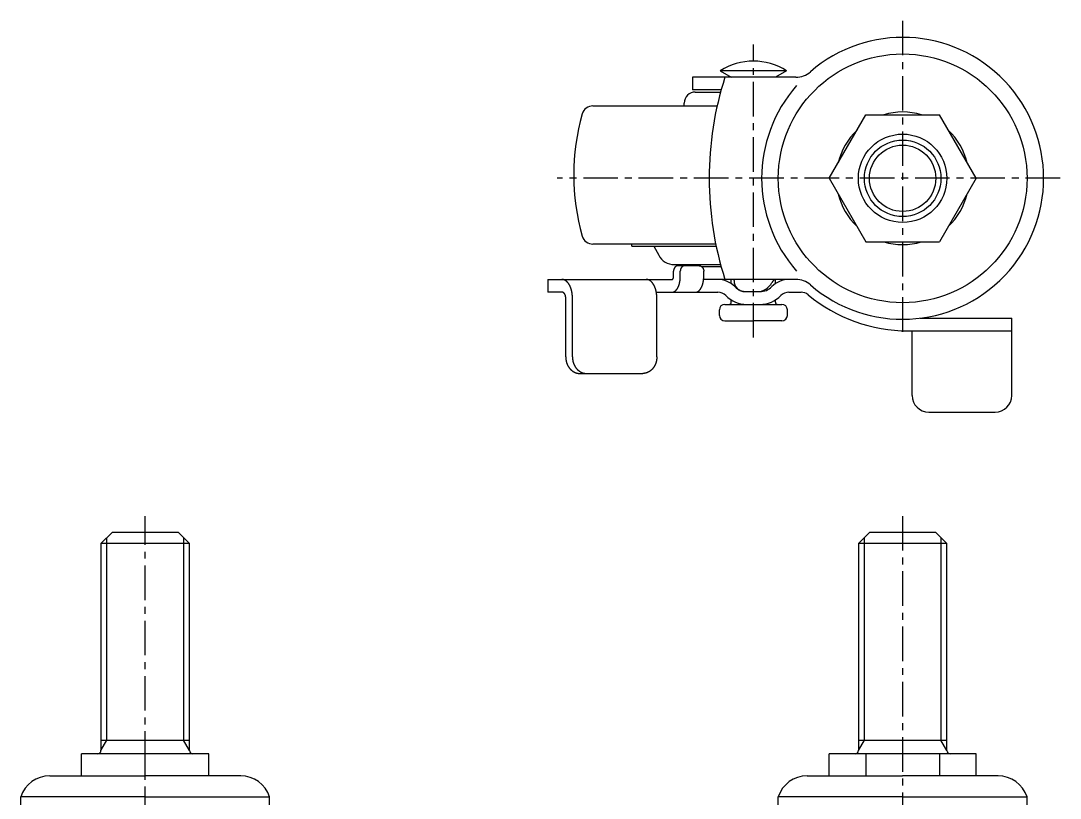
# Model space of a CAD drawing. Extents: x 12 to 224, y -20 to 262.
# Drawn here: x 35.9 to 223.9, y 121.4 to 262 of the extents above; entities that cross this region are included whole.
import ezdxf

# ---------------------------------------------------------------- set-up
doc = ezdxf.new("R2010")
doc.units = 0
doc.header["$LTSCALE"] = 5
doc.linetypes.add('CENTER', pattern=[2, 1.25, -0.25, 0.25, -0.25])
doc.layers.get('0').update_dxf_attribs({"linetype": 'CONTINUOUS'})
doc.layers.add('CENTER', color=1, linetype='CENTER')

msp = doc.modelspace()

# ---------------------------------------------------------------- linework, layer by layer
at = {"color": 7, "linetype": 'CONTINUOUS'}
for p, q in [((162.379935, 252.988818), (164.379935, 251.834118)), ((174.379935, 252.988818), (162.379935, 252.988818)), ((174.379935, 252.988818), (172.379935, 251.834118)), ((176.067763, 251.834118), (157.379935, 251.834118)), ((157.379935, 251.834118), (157.379935, 249.534118)), ((162.552606, 249.534118), (157.379935, 249.534118)), ((157.879935, 249.134118), (162.443418, 249.134118)), ((139.359393, 246.634118), (161.82748, 246.634118)), ((155.879935, 246.634118), (155.879935, 247.134118)), ((182.100879, 233.534118), (188.740407, 245.034118)), ((188.740407, 245.034118), (202.019463, 245.034118)), ((208.658991, 233.534118), (202.019463, 245.034118)), ((182.100879, 233.534118), (188.740407, 222.034118)), ((208.658991, 233.534118), (202.019463, 222.034118)), ((188.740407, 222.034118), (202.019463, 222.034118)), ((161.571857, 221.634118), (139.359393, 221.634118)), ((146.379935, 221.234118), (146.379935, 221.634118)), ((146.379935, 221.234118), (161.654216, 221.234118)), ((150.379935, 221.234118), (151.257316, 219.611832)), ((153.943916, 215.734118), (153.943916, 216.734118)), ((154.072035, 217.934118), (162.443418, 217.934118)), ((154.791964, 217.734118), (158.554922, 217.734118)), ((155.16273, 215.734118), (155.16273, 216.734118)), ((162.552606, 217.534118), (159.063751, 217.534118)), ((159.40297, 215.734118), (159.40297, 216.734118)), ((131.216984, 215.234118), (132.850448, 215.234118)), ((131.216984, 215.234118), (131.216984, 212.934118)), ((132.850448, 215.234118), (153.678956, 215.234118)), ((176.067763, 215.234118), (159.379122, 215.234118)), ((164.379935, 214.48564), (164.379935, 215.234118)), ((164.879935, 215.034118), (164.879935, 215.234118)), ((172.379935, 214.48564), (172.379935, 215.203972)), ((133.753984, 212.934118), (131.216984, 212.934118)), ((150.832982, 212.934118), (161.955746, 212.934118)), ((166.879935, 213.034118), (169.051508, 213.034118)), ((167.178772, 213.034118), (169.581098, 213.034118)), ((174.804124, 212.934118), (177.009855, 212.934118)), ((134.438809, 201.234118), (134.438809, 211.934118)), ((135.657624, 201.234118), (135.657624, 211.934118)), ((150.922489, 201.234118), (150.922489, 211.934118)), ((163.229935, 210.734118), (173.529935, 210.734118)), ((164.379935, 211.134118), (164.379935, 211.533394)), ((172.379935, 211.134118), (172.379935, 211.533394)), ((162.229935, 208.734118), (162.229935, 209.734118)), ((174.529935, 208.734118), (174.529935, 209.734118)), ((163.229935, 207.734118), (168.379935, 207.734118)), ((173.529935, 207.734118), (168.379935, 207.734118)), ((198.56741, 208.234118), (215.10252, 208.234118)), ((215.10252, 194.234118), (215.10252, 208.234118)), ((196.379935, 205.934118), (215.10252, 205.934118)), ((197.10252, 194.234118), (197.10252, 205.934118)), ((136.982954, 198.234118), (148.378345, 198.234118)), ((200.10252, 191.234118), (212.10252, 191.234118)), ((50.380038, 167.442984), (52.380038, 169.442984)), ((64.380038, 169.442984), (52.380038, 169.442984)), ((66.380038, 167.442984), (64.380038, 169.442984)), ((187.379935, 167.442984), (189.379935, 169.442984)), ((201.379935, 169.442984), (189.379935, 169.442984)), ((203.379935, 167.442984), (201.379935, 169.442984)), ((66.380038, 167.442984), (50.380038, 167.442984)), ((50.380038, 167.442984), (50.380038, 130.042984)), ((66.380038, 130.042984), (66.380038, 167.442984)), ((203.379935, 167.442984), (187.379935, 167.442984)), ((187.379935, 167.442984), (187.379935, 130.042984)), ((203.379935, 130.042984), (203.379935, 167.442984)), ((50.380038, 131.917929), (66.380038, 131.917929)), ((187.379935, 131.917929), (203.379935, 131.917929)), ((46.880038, 125.442984), (46.880038, 129.442984)), ((69.880038, 129.442984), (46.880038, 129.442984)), ((58.380038, 125.442984), (58.380038, 129.442984)), ((69.880038, 125.442984), (69.880038, 129.442984)), ((182.100879, 125.442984), (182.100879, 129.442984)), ((208.658991, 129.442984), (182.100879, 129.442984)), ((188.740407, 129.442984), (188.740407, 125.442984)), ((202.019463, 129.442984), (202.019463, 125.442984)), ((208.658991, 125.442984), (208.658991, 129.442984)), ((41.110717, 125.442984), (58.380038, 125.442984)), ((75.649359, 125.442984), (58.380038, 125.442984)), ((178.110614, 125.442984), (195.379935, 125.442984)), ((212.649256, 125.442984), (195.379935, 125.442984)), ((35.880038, 119.142984), (35.880038, 121.642984)), ((58.380038, 121.642984), (35.880038, 121.642984)), ((58.380038, 121.642984), (80.880038, 121.642984)), ((80.880038, 119.142984), (80.880038, 121.642984)), ((172.879935, 119.142984), (172.879935, 121.642984)), ((195.379935, 121.642984), (172.879935, 121.642984)), ((195.379935, 121.642984), (217.879935, 121.642984)), ((217.879935, 119.142984), (217.879935, 121.642984))]:
    msp.add_line(p, q, dxfattribs=at)
at = {"color": 3, "linetype": 'CONTINUOUS'}
for p, q in [((51.462538, 131.917929), (51.462538, 168.525484)), ((65.297538, 168.525484), (65.297538, 131.917929)), ((188.462435, 131.917929), (188.462435, 168.525484)), ((202.297435, 168.525484), (202.297435, 131.917929)), ((50.380038, 130.042984), (51.462538, 131.917929)), ((66.380038, 130.042984), (65.297538, 131.917929)), ((187.379935, 130.042984), (188.462435, 131.917929)), ((203.379935, 130.042984), (202.297435, 131.917929))]:
    msp.add_line(p, q, dxfattribs=at)
at = {"color": 7, "linetype": 'CONTINUOUS'}
for points in [[(154.792, 217.734, 0), (154.782, 217.734, 0), (154.771, 217.734, 0), (154.761, 217.733, 0), (154.75, 217.733, 0), (154.74, 217.732, 0), (154.73, 217.731, 0), (154.719, 217.73, 0), (154.709, 217.729, 0), (154.698, 217.728, 0), (154.688, 217.727, 0), (154.678, 217.725, 0), (154.668, 217.723, 0), (154.657, 217.721, 0), (154.647, 217.719, 0), (154.637, 217.717, 0), (154.627, 217.715, 0), (154.616, 217.712, 0), (154.606, 217.71, 0), (154.596, 217.707, 0), (154.586, 217.704, 0), (154.576, 217.701, 0), (154.566, 217.698, 0), (154.556, 217.695, 0), (154.546, 217.691, 0), (154.536, 217.687, 0), (154.526, 217.684, 0), (154.516, 217.68, 0), (154.506, 217.676, 0), (154.496, 217.671, 0), (154.487, 217.667, 0), (154.477, 217.663, 0), (154.467, 217.658, 0), (154.458, 217.653, 0), (154.448, 217.648, 0), (154.439, 217.643, 0), (154.429, 217.638, 0), (154.42, 217.633, 0), (154.411, 217.627, 0), (154.401, 217.622, 0), (154.392, 217.616, 0), (154.383, 217.61, 0), (154.374, 217.604, 0), (154.365, 217.598, 0), (154.356, 217.592, 0), (154.347, 217.585, 0), (154.338, 217.579, 0), (154.33, 217.572, 0), (154.321, 217.566, 0), (154.312, 217.559, 0), (154.304, 217.552, 0), (154.295, 217.545, 0), (154.287, 217.537, 0), (154.278, 217.53, 0), (154.27, 217.522, 0), (154.262, 217.515, 0), (154.254, 217.507, 0), (154.246, 217.499, 0), (154.238, 217.491, 0), (154.23, 217.483, 0), (154.222, 217.475, 0), (154.215, 217.467, 0), (154.207, 217.458, 0), (154.2, 217.45, 0), (154.192, 217.441, 0), (154.185, 217.432, 0), (154.178, 217.424, 0), (154.171, 217.415, 0), (154.164, 217.406, 0), (154.157, 217.397, 0), (154.15, 217.387, 0), (154.143, 217.378, 0), (154.136, 217.369, 0), (154.13, 217.359, 0), (154.123, 217.349, 0), (154.117, 217.34, 0), (154.111, 217.33, 0), (154.105, 217.32, 0), (154.099, 217.31, 0), (154.093, 217.3, 0), (154.087, 217.29, 0), (154.081, 217.279, 0), (154.075, 217.269, 0), (154.07, 217.259, 0), (154.065, 217.248, 0), (154.059, 217.238, 0), (154.054, 217.227, 0), (154.049, 217.216, 0), (154.044, 217.206, 0), (154.039, 217.195, 0), (154.034, 217.184, 0), (154.03, 217.173, 0), (154.025, 217.162, 0), (154.021, 217.151, 0), (154.017, 217.139, 0), (154.013, 217.128, 0), (154.008, 217.117, 0), (154.005, 217.105, 0), (154.001, 217.094, 0), (153.997, 217.083, 0), (153.993, 217.071, 0), (153.99, 217.059, 0), (153.987, 217.048, 0), (153.984, 217.036, 0), (153.98, 217.024, 0), (153.977, 217.013, 0), (153.975, 217.001, 0), (153.972, 216.989, 0), (153.969, 216.977, 0), (153.967, 216.965, 0), (153.965, 216.953, 0), (153.962, 216.941, 0), (153.96, 216.929, 0), (153.958, 216.917, 0), (153.956, 216.905, 0), (153.955, 216.893, 0), (153.953, 216.881, 0), (153.952, 216.869, 0), (153.95, 216.857, 0), (153.949, 216.844, 0), (153.948, 216.832, 0), (153.947, 216.82, 0), (153.946, 216.808, 0), (153.946, 216.795, 0), (153.945, 216.783, 0), (153.944, 216.771, 0), (153.944, 216.759, 0), (153.944, 216.746, 0), (153.944, 216.734, 0)], [(156.011, 217.734, 0), (156, 217.734, 0), (155.99, 217.734, 0), (155.98, 217.733, 0), (155.969, 217.733, 0), (155.959, 217.732, 0), (155.948, 217.731, 0), (155.938, 217.73, 0), (155.928, 217.729, 0), (155.917, 217.728, 0), (155.907, 217.727, 0), (155.897, 217.725, 0), (155.886, 217.723, 0), (155.876, 217.721, 0), (155.866, 217.719, 0), (155.856, 217.717, 0), (155.845, 217.715, 0), (155.835, 217.712, 0), (155.825, 217.71, 0), (155.815, 217.707, 0), (155.805, 217.704, 0), (155.795, 217.701, 0), (155.785, 217.698, 0), (155.775, 217.695, 0), (155.765, 217.691, 0), (155.755, 217.687, 0), (155.745, 217.684, 0), (155.735, 217.68, 0), (155.725, 217.676, 0), (155.715, 217.671, 0), (155.706, 217.667, 0), (155.696, 217.663, 0), (155.686, 217.658, 0), (155.677, 217.653, 0), (155.667, 217.648, 0), (155.658, 217.643, 0), (155.648, 217.638, 0), (155.639, 217.633, 0), (155.629, 217.627, 0), (155.62, 217.622, 0), (155.611, 217.616, 0), (155.602, 217.61, 0), (155.593, 217.604, 0), (155.584, 217.598, 0), (155.575, 217.592, 0), (155.566, 217.585, 0), (155.557, 217.579, 0), (155.548, 217.572, 0), (155.54, 217.566, 0), (155.531, 217.559, 0), (155.522, 217.552, 0), (155.514, 217.545, 0), (155.506, 217.537, 0), (155.497, 217.53, 0), (155.489, 217.522, 0), (155.481, 217.515, 0), (155.473, 217.507, 0), (155.465, 217.499, 0), (155.457, 217.491, 0), (155.449, 217.483, 0), (155.441, 217.475, 0), (155.434, 217.467, 0), (155.426, 217.458, 0), (155.419, 217.45, 0), (155.411, 217.441, 0), (155.404, 217.432, 0), (155.397, 217.424, 0), (155.389, 217.415, 0), (155.382, 217.406, 0), (155.375, 217.397, 0), (155.369, 217.387, 0), (155.362, 217.378, 0), (155.355, 217.369, 0), (155.349, 217.359, 0), (155.342, 217.349, 0), (155.336, 217.34, 0), (155.33, 217.33, 0), (155.323, 217.32, 0), (155.317, 217.31, 0), (155.311, 217.3, 0), (155.306, 217.29, 0), (155.3, 217.279, 0), (155.294, 217.269, 0), (155.289, 217.259, 0), (155.283, 217.248, 0), (155.278, 217.238, 0), (155.273, 217.227, 0), (155.268, 217.216, 0), (155.263, 217.206, 0), (155.258, 217.195, 0), (155.253, 217.184, 0), (155.249, 217.173, 0), (155.244, 217.162, 0), (155.24, 217.151, 0), (155.235, 217.139, 0), (155.231, 217.128, 0), (155.227, 217.117, 0), (155.223, 217.105, 0), (155.22, 217.094, 0), (155.216, 217.083, 0), (155.212, 217.071, 0), (155.209, 217.059, 0), (155.206, 217.048, 0), (155.202, 217.036, 0), (155.199, 217.024, 0), (155.196, 217.013, 0), (155.193, 217.001, 0), (155.191, 216.989, 0), (155.188, 216.977, 0), (155.186, 216.965, 0), (155.183, 216.953, 0), (155.181, 216.941, 0), (155.179, 216.929, 0), (155.177, 216.917, 0), (155.175, 216.905, 0), (155.173, 216.893, 0), (155.172, 216.881, 0), (155.17, 216.869, 0), (155.169, 216.857, 0), (155.168, 216.844, 0), (155.167, 216.832, 0), (155.166, 216.82, 0), (155.165, 216.808, 0), (155.164, 216.795, 0), (155.164, 216.783, 0), (155.163, 216.771, 0), (155.163, 216.759, 0), (155.163, 216.746, 0), (155.163, 216.734, 0)], [(158.555, 217.734, 0), (158.565, 217.734, 0), (158.576, 217.734, 0), (158.586, 217.733, 0), (158.597, 217.733, 0), (158.607, 217.732, 0), (158.617, 217.731, 0), (158.628, 217.73, 0), (158.638, 217.729, 0), (158.648, 217.728, 0), (158.659, 217.727, 0), (158.669, 217.725, 0), (158.679, 217.723, 0), (158.69, 217.721, 0), (158.7, 217.719, 0), (158.71, 217.717, 0), (158.72, 217.715, 0), (158.731, 217.712, 0), (158.741, 217.71, 0), (158.751, 217.707, 0), (158.761, 217.704, 0), (158.771, 217.701, 0), (158.781, 217.698, 0), (158.791, 217.695, 0), (158.801, 217.691, 0), (158.811, 217.687, 0), (158.821, 217.684, 0), (158.831, 217.68, 0), (158.841, 217.676, 0), (158.85, 217.671, 0), (158.86, 217.667, 0), (158.87, 217.663, 0), (158.879, 217.658, 0), (158.889, 217.653, 0), (158.899, 217.648, 0), (158.908, 217.643, 0), (158.918, 217.638, 0), (158.927, 217.633, 0), (158.936, 217.627, 0), (158.945, 217.622, 0), (158.955, 217.616, 0), (158.964, 217.61, 0), (158.973, 217.604, 0), (158.982, 217.598, 0), (158.991, 217.592, 0), (159, 217.585, 0), (159.009, 217.579, 0), (159.017, 217.572, 0), (159.026, 217.566, 0), (159.035, 217.559, 0), (159.043, 217.552, 0), (159.052, 217.545, 0), (159.06, 217.537, 0), (159.068, 217.53, 0), (159.077, 217.522, 0), (159.085, 217.515, 0), (159.093, 217.507, 0), (159.101, 217.499, 0), (159.109, 217.491, 0), (159.117, 217.483, 0), (159.124, 217.475, 0), (159.132, 217.467, 0), (159.14, 217.458, 0), (159.147, 217.45, 0), (159.155, 217.441, 0), (159.162, 217.432, 0), (159.169, 217.424, 0), (159.176, 217.415, 0), (159.183, 217.406, 0), (159.19, 217.397, 0), (159.197, 217.387, 0), (159.204, 217.378, 0), (159.21, 217.369, 0), (159.217, 217.359, 0), (159.223, 217.349, 0), (159.23, 217.34, 0), (159.236, 217.33, 0), (159.242, 217.32, 0), (159.248, 217.31, 0), (159.254, 217.3, 0), (159.26, 217.29, 0), (159.266, 217.279, 0), (159.271, 217.269, 0), (159.277, 217.259, 0), (159.282, 217.248, 0), (159.288, 217.238, 0), (159.293, 217.227, 0), (159.298, 217.216, 0), (159.303, 217.206, 0), (159.308, 217.195, 0), (159.312, 217.184, 0), (159.317, 217.173, 0), (159.322, 217.162, 0), (159.326, 217.151, 0), (159.33, 217.139, 0), (159.334, 217.128, 0), (159.338, 217.117, 0), (159.342, 217.105, 0), (159.346, 217.094, 0), (159.35, 217.083, 0), (159.353, 217.071, 0), (159.357, 217.059, 0), (159.36, 217.048, 0), (159.363, 217.036, 0), (159.366, 217.024, 0), (159.369, 217.013, 0), (159.372, 217.001, 0), (159.375, 216.989, 0), (159.378, 216.977, 0), (159.38, 216.965, 0), (159.382, 216.953, 0), (159.385, 216.941, 0), (159.387, 216.929, 0), (159.389, 216.917, 0), (159.39, 216.905, 0), (159.392, 216.893, 0), (159.394, 216.881, 0), (159.395, 216.869, 0), (159.397, 216.857, 0), (159.398, 216.844, 0), (159.399, 216.832, 0), (159.4, 216.82, 0), (159.401, 216.808, 0), (159.401, 216.795, 0), (159.402, 216.783, 0), (159.402, 216.771, 0), (159.403, 216.759, 0), (159.403, 216.746, 0), (159.403, 216.734, 0)], [(135.658, 211.934, 0), (135.657, 211.975, 0), (135.657, 212.015, 0), (135.656, 212.056, 0), (135.655, 212.096, 0), (135.654, 212.136, 0), (135.652, 212.177, 0), (135.651, 212.217, 0), (135.648, 212.258, 0), (135.646, 212.298, 0), (135.643, 212.338, 0), (135.64, 212.378, 0), (135.637, 212.418, 0), (135.633, 212.458, 0), (135.63, 212.498, 0), (135.625, 212.538, 0), (135.621, 212.578, 0), (135.616, 212.618, 0), (135.611, 212.657, 0), (135.606, 212.697, 0), (135.601, 212.736, 0), (135.595, 212.775, 0), (135.589, 212.814, 0), (135.582, 212.853, 0), (135.576, 212.892, 0), (135.569, 212.931, 0), (135.562, 212.969, 0), (135.554, 213.008, 0), (135.546, 213.046, 0), (135.538, 213.084, 0), (135.53, 213.122, 0), (135.522, 213.159, 0), (135.513, 213.197, 0), (135.504, 213.234, 0), (135.494, 213.271, 0), (135.485, 213.308, 0), (135.475, 213.345, 0), (135.465, 213.382, 0), (135.454, 213.418, 0), (135.444, 213.454, 0), (135.433, 213.49, 0), (135.422, 213.525, 0), (135.41, 213.561, 0), (135.399, 213.596, 0), (135.387, 213.631, 0), (135.375, 213.665, 0), (135.362, 213.7, 0), (135.35, 213.734, 0), (135.337, 213.767, 0), (135.324, 213.801, 0), (135.31, 213.834, 0), (135.297, 213.867, 0), (135.283, 213.9, 0), (135.269, 213.932, 0), (135.255, 213.964, 0), (135.24, 213.996, 0), (135.226, 214.028, 0), (135.211, 214.059, 0), (135.195, 214.09, 0), (135.18, 214.12, 0), (135.164, 214.15, 0), (135.149, 214.18, 0), (135.133, 214.21, 0), (135.116, 214.239, 0), (135.1, 214.268, 0), (135.083, 214.296, 0), (135.067, 214.324, 0), (135.05, 214.352, 0), (135.032, 214.379, 0), (135.015, 214.406, 0), (134.997, 214.433, 0), (134.98, 214.459, 0), (134.962, 214.485, 0), (134.943, 214.511, 0), (134.925, 214.536, 0), (134.907, 214.56, 0), (134.888, 214.585, 0), (134.869, 214.609, 0), (134.85, 214.632, 0), (134.831, 214.655, 0), (134.812, 214.678, 0), (134.792, 214.7, 0), (134.772, 214.722, 0), (134.753, 214.744, 0), (134.733, 214.765, 0), (134.713, 214.785, 0), (134.692, 214.805, 0), (134.672, 214.825, 0), (134.651, 214.844, 0), (134.631, 214.863, 0), (134.61, 214.882, 0), (134.589, 214.9, 0), (134.568, 214.917, 0), (134.547, 214.934, 0), (134.525, 214.951, 0), (134.504, 214.967, 0), (134.482, 214.983, 0), (134.461, 214.998, 0), (134.439, 215.013, 0), (134.417, 215.027, 0), (134.395, 215.041, 0), (134.373, 215.055, 0), (134.351, 215.068, 0), (134.329, 215.08, 0), (134.307, 215.092, 0), (134.284, 215.104, 0), (134.262, 215.115, 0), (134.239, 215.125, 0), (134.217, 215.135, 0), (134.194, 215.145, 0), (134.171, 215.154, 0), (134.148, 215.163, 0), (134.125, 215.171, 0), (134.102, 215.178, 0), (134.079, 215.186, 0), (134.056, 215.192, 0), (134.033, 215.198, 0), (134.01, 215.204, 0), (133.987, 215.209, 0), (133.964, 215.214, 0), (133.941, 215.218, 0), (133.917, 215.222, 0), (133.894, 215.225, 0), (133.871, 215.228, 0), (133.847, 215.23, 0), (133.824, 215.232, 0), (133.801, 215.233, 0), (133.777, 215.234, 0), (133.754, 215.234, 0)], [(150.922, 211.934, 0), (150.922, 211.975, 0), (150.922, 212.015, 0), (150.921, 212.056, 0), (150.92, 212.096, 0), (150.919, 212.136, 0), (150.917, 212.177, 0), (150.915, 212.217, 0), (150.913, 212.258, 0), (150.911, 212.298, 0), (150.908, 212.338, 0), (150.905, 212.378, 0), (150.902, 212.418, 0), (150.898, 212.458, 0), (150.894, 212.498, 0), (150.89, 212.538, 0), (150.886, 212.578, 0), (150.881, 212.618, 0), (150.876, 212.657, 0), (150.871, 212.697, 0), (150.865, 212.736, 0), (150.86, 212.775, 0), (150.854, 212.814, 0), (150.847, 212.853, 0), (150.841, 212.892, 0), (150.834, 212.931, 0), (150.826, 212.969, 0), (150.819, 213.008, 0), (150.811, 213.046, 0), (150.803, 213.084, 0), (150.795, 213.122, 0), (150.786, 213.159, 0), (150.778, 213.197, 0), (150.769, 213.234, 0), (150.759, 213.271, 0), (150.75, 213.308, 0), (150.74, 213.345, 0), (150.73, 213.382, 0), (150.719, 213.418, 0), (150.709, 213.454, 0), (150.698, 213.49, 0), (150.687, 213.525, 0), (150.675, 213.561, 0), (150.664, 213.596, 0), (150.652, 213.631, 0), (150.64, 213.665, 0), (150.627, 213.7, 0), (150.615, 213.734, 0), (150.602, 213.767, 0), (150.589, 213.801, 0), (150.575, 213.834, 0), (150.562, 213.867, 0), (150.548, 213.9, 0), (150.534, 213.932, 0), (150.52, 213.964, 0), (150.505, 213.996, 0), (150.49, 214.028, 0), (150.475, 214.059, 0), (150.46, 214.09, 0), (150.445, 214.12, 0), (150.429, 214.15, 0), (150.414, 214.18, 0), (150.398, 214.21, 0), (150.381, 214.239, 0), (150.365, 214.268, 0), (150.348, 214.296, 0), (150.331, 214.324, 0), (150.314, 214.352, 0), (150.297, 214.379, 0), (150.28, 214.406, 0), (150.262, 214.433, 0), (150.244, 214.459, 0), (150.227, 214.485, 0), (150.208, 214.511, 0), (150.19, 214.536, 0), (150.172, 214.56, 0), (150.153, 214.585, 0), (150.134, 214.609, 0), (150.115, 214.632, 0), (150.096, 214.655, 0), (150.076, 214.678, 0), (150.057, 214.7, 0), (150.037, 214.722, 0), (150.017, 214.744, 0), (149.998, 214.765, 0), (149.977, 214.785, 0), (149.957, 214.805, 0), (149.937, 214.825, 0), (149.916, 214.844, 0), (149.896, 214.863, 0), (149.875, 214.882, 0), (149.854, 214.9, 0), (149.833, 214.917, 0), (149.812, 214.934, 0), (149.79, 214.951, 0), (149.769, 214.967, 0), (149.747, 214.983, 0), (149.726, 214.998, 0), (149.704, 215.013, 0), (149.682, 215.027, 0), (149.66, 215.041, 0), (149.638, 215.055, 0), (149.616, 215.068, 0), (149.594, 215.08, 0), (149.571, 215.092, 0), (149.549, 215.104, 0), (149.527, 215.115, 0), (149.504, 215.125, 0), (149.481, 215.135, 0), (149.459, 215.145, 0), (149.436, 215.154, 0), (149.413, 215.163, 0), (149.39, 215.171, 0), (149.367, 215.178, 0), (149.344, 215.186, 0), (149.321, 215.192, 0), (149.298, 215.198, 0), (149.275, 215.204, 0), (149.252, 215.209, 0), (149.229, 215.214, 0), (149.205, 215.218, 0), (149.182, 215.222, 0), (149.159, 215.225, 0), (149.136, 215.228, 0), (149.112, 215.23, 0), (149.089, 215.232, 0), (149.066, 215.233, 0), (149.042, 215.234, 0), (149.019, 215.234, 0)], [(153.679, 215.234, 0), (153.682, 215.234, 0), (153.685, 215.234, 0), (153.689, 215.234, 0), (153.692, 215.235, 0), (153.695, 215.235, 0), (153.698, 215.235, 0), (153.702, 215.236, 0), (153.705, 215.237, 0), (153.708, 215.237, 0), (153.711, 215.238, 0), (153.715, 215.239, 0), (153.718, 215.24, 0), (153.721, 215.24, 0), (153.724, 215.241, 0), (153.727, 215.243, 0), (153.731, 215.244, 0), (153.734, 215.245, 0), (153.737, 215.246, 0), (153.74, 215.248, 0), (153.743, 215.249, 0), (153.746, 215.251, 0), (153.75, 215.252, 0), (153.753, 215.254, 0), (153.756, 215.256, 0), (153.759, 215.257, 0), (153.762, 215.259, 0), (153.765, 215.261, 0), (153.768, 215.263, 0), (153.771, 215.265, 0), (153.774, 215.268, 0), (153.777, 215.27, 0), (153.78, 215.272, 0), (153.783, 215.275, 0), (153.786, 215.277, 0), (153.789, 215.28, 0), (153.792, 215.282, 0), (153.795, 215.285, 0), (153.798, 215.288, 0), (153.801, 215.29, 0), (153.804, 215.293, 0), (153.807, 215.296, 0), (153.81, 215.299, 0), (153.812, 215.302, 0), (153.815, 215.305, 0), (153.818, 215.308, 0), (153.821, 215.312, 0), (153.823, 215.315, 0), (153.826, 215.318, 0), (153.829, 215.322, 0), (153.832, 215.325, 0), (153.834, 215.329, 0), (153.837, 215.333, 0), (153.839, 215.336, 0), (153.842, 215.34, 0), (153.845, 215.344, 0), (153.847, 215.348, 0), (153.85, 215.352, 0), (153.852, 215.356, 0), (153.854, 215.36, 0), (153.857, 215.364, 0), (153.859, 215.368, 0), (153.862, 215.372, 0), (153.864, 215.376, 0), (153.866, 215.381, 0), (153.869, 215.385, 0), (153.871, 215.389, 0), (153.873, 215.394, 0), (153.875, 215.398, 0), (153.877, 215.403, 0), (153.88, 215.408, 0), (153.882, 215.412, 0), (153.884, 215.417, 0), (153.886, 215.422, 0), (153.888, 215.427, 0), (153.89, 215.431, 0), (153.892, 215.436, 0), (153.894, 215.441, 0), (153.896, 215.446, 0), (153.897, 215.451, 0), (153.899, 215.456, 0), (153.901, 215.461, 0), (153.903, 215.467, 0), (153.905, 215.472, 0), (153.906, 215.477, 0), (153.908, 215.482, 0), (153.909, 215.488, 0), (153.911, 215.493, 0), (153.913, 215.498, 0), (153.914, 215.504, 0), (153.916, 215.509, 0), (153.917, 215.515, 0), (153.918, 215.52, 0), (153.92, 215.526, 0), (153.921, 215.531, 0), (153.922, 215.537, 0), (153.924, 215.543, 0), (153.925, 215.548, 0), (153.926, 215.554, 0), (153.927, 215.56, 0), (153.928, 215.566, 0), (153.93, 215.571, 0), (153.931, 215.577, 0), (153.932, 215.583, 0), (153.933, 215.589, 0), (153.933, 215.595, 0), (153.934, 215.601, 0), (153.935, 215.607, 0), (153.936, 215.613, 0), (153.937, 215.619, 0), (153.937, 215.625, 0), (153.938, 215.631, 0), (153.939, 215.637, 0), (153.939, 215.643, 0), (153.94, 215.649, 0), (153.941, 215.655, 0), (153.941, 215.661, 0), (153.942, 215.667, 0), (153.942, 215.673, 0), (153.942, 215.679, 0), (153.943, 215.685, 0), (153.943, 215.691, 0), (153.943, 215.697, 0), (153.943, 215.703, 0), (153.944, 215.71, 0), (153.944, 215.716, 0), (153.944, 215.722, 0), (153.944, 215.728, 0), (153.944, 215.734, 0)], [(153.679, 212.934, 0), (153.697, 212.934, 0), (153.715, 212.935, 0), (153.734, 212.936, 0), (153.752, 212.937, 0), (153.77, 212.939, 0), (153.788, 212.942, 0), (153.806, 212.944, 0), (153.824, 212.948, 0), (153.843, 212.951, 0), (153.861, 212.955, 0), (153.879, 212.96, 0), (153.897, 212.964, 0), (153.915, 212.97, 0), (153.933, 212.975, 0), (153.951, 212.981, 0), (153.968, 212.988, 0), (153.986, 212.995, 0), (154.004, 213.002, 0), (154.022, 213.01, 0), (154.039, 213.018, 0), (154.057, 213.027, 0), (154.075, 213.036, 0), (154.092, 213.045, 0), (154.11, 213.055, 0), (154.127, 213.065, 0), (154.144, 213.075, 0), (154.162, 213.086, 0), (154.179, 213.098, 0), (154.196, 213.11, 0), (154.213, 213.122, 0), (154.23, 213.134, 0), (154.247, 213.147, 0), (154.264, 213.161, 0), (154.28, 213.174, 0), (154.297, 213.188, 0), (154.313, 213.203, 0), (154.33, 213.218, 0), (154.346, 213.233, 0), (154.362, 213.249, 0), (154.378, 213.265, 0), (154.394, 213.281, 0), (154.41, 213.298, 0), (154.426, 213.315, 0), (154.442, 213.332, 0), (154.457, 213.35, 0), (154.473, 213.369, 0), (154.488, 213.387, 0), (154.503, 213.406, 0), (154.518, 213.425, 0), (154.533, 213.445, 0), (154.548, 213.465, 0), (154.563, 213.485, 0), (154.577, 213.506, 0), (154.592, 213.527, 0), (154.606, 213.548, 0), (154.62, 213.57, 0), (154.634, 213.592, 0), (154.648, 213.614, 0), (154.662, 213.637, 0), (154.675, 213.659, 0), (154.689, 213.683, 0), (154.702, 213.706, 0), (154.715, 213.73, 0), (154.728, 213.754, 0), (154.741, 213.779, 0), (154.754, 213.803, 0), (154.766, 213.828, 0), (154.778, 213.854, 0), (154.791, 213.879, 0), (154.802, 213.905, 0), (154.814, 213.931, 0), (154.826, 213.958, 0), (154.837, 213.985, 0), (154.849, 214.011, 0), (154.86, 214.039, 0), (154.871, 214.066, 0), (154.881, 214.094, 0), (154.892, 214.122, 0), (154.902, 214.15, 0), (154.913, 214.179, 0), (154.923, 214.207, 0), (154.933, 214.236, 0), (154.942, 214.265, 0), (154.952, 214.295, 0), (154.961, 214.324, 0), (154.97, 214.354, 0), (154.979, 214.384, 0), (154.988, 214.414, 0), (154.996, 214.445, 0), (155.004, 214.475, 0), (155.012, 214.506, 0), (155.02, 214.537, 0), (155.028, 214.568, 0), (155.035, 214.599, 0), (155.043, 214.631, 0), (155.05, 214.663, 0), (155.057, 214.694, 0), (155.063, 214.726, 0), (155.07, 214.759, 0), (155.076, 214.791, 0), (155.082, 214.823, 0), (155.088, 214.856, 0), (155.093, 214.889, 0), (155.099, 214.921, 0), (155.104, 214.954, 0), (155.109, 214.987, 0), (155.114, 215.02, 0), (155.118, 215.054, 0), (155.123, 215.087, 0), (155.127, 215.121, 0), (155.131, 215.154, 0), (155.134, 215.188, 0), (155.138, 215.222, 0), (155.141, 215.255, 0), (155.144, 215.289, 0), (155.147, 215.323, 0), (155.149, 215.357, 0), (155.152, 215.391, 0), (155.154, 215.425, 0), (155.156, 215.46, 0), (155.157, 215.494, 0), (155.159, 215.528, 0), (155.16, 215.562, 0), (155.161, 215.597, 0), (155.162, 215.631, 0), (155.162, 215.665, 0), (155.163, 215.7, 0), (155.163, 215.734, 0)], [(157.919, 212.934, 0), (157.937, 212.934, 0), (157.956, 212.935, 0), (157.974, 212.936, 0), (157.992, 212.937, 0), (158.01, 212.939, 0), (158.028, 212.942, 0), (158.046, 212.944, 0), (158.065, 212.948, 0), (158.083, 212.951, 0), (158.101, 212.955, 0), (158.119, 212.96, 0), (158.137, 212.964, 0), (158.155, 212.97, 0), (158.173, 212.975, 0), (158.191, 212.981, 0), (158.209, 212.988, 0), (158.227, 212.995, 0), (158.244, 213.002, 0), (158.262, 213.01, 0), (158.28, 213.018, 0), (158.297, 213.027, 0), (158.315, 213.036, 0), (158.332, 213.045, 0), (158.35, 213.055, 0), (158.367, 213.065, 0), (158.385, 213.075, 0), (158.402, 213.086, 0), (158.419, 213.098, 0), (158.436, 213.11, 0), (158.453, 213.122, 0), (158.47, 213.134, 0), (158.487, 213.147, 0), (158.504, 213.161, 0), (158.52, 213.174, 0), (158.537, 213.188, 0), (158.554, 213.203, 0), (158.57, 213.218, 0), (158.586, 213.233, 0), (158.603, 213.249, 0), (158.619, 213.265, 0), (158.635, 213.281, 0), (158.651, 213.298, 0), (158.666, 213.315, 0), (158.682, 213.332, 0), (158.698, 213.35, 0), (158.713, 213.369, 0), (158.728, 213.387, 0), (158.744, 213.406, 0), (158.759, 213.425, 0), (158.774, 213.445, 0), (158.788, 213.465, 0), (158.803, 213.485, 0), (158.818, 213.506, 0), (158.832, 213.527, 0), (158.846, 213.548, 0), (158.86, 213.57, 0), (158.874, 213.592, 0), (158.888, 213.614, 0), (158.902, 213.637, 0), (158.916, 213.659, 0), (158.929, 213.683, 0), (158.942, 213.706, 0), (158.955, 213.73, 0), (158.968, 213.754, 0), (158.981, 213.779, 0), (158.994, 213.803, 0), (159.006, 213.828, 0), (159.019, 213.854, 0), (159.031, 213.879, 0), (159.043, 213.905, 0), (159.055, 213.931, 0), (159.066, 213.958, 0), (159.078, 213.985, 0), (159.089, 214.011, 0), (159.1, 214.039, 0), (159.111, 214.066, 0), (159.122, 214.094, 0), (159.132, 214.122, 0), (159.143, 214.15, 0), (159.153, 214.179, 0), (159.163, 214.207, 0), (159.173, 214.236, 0), (159.182, 214.265, 0), (159.192, 214.295, 0), (159.201, 214.324, 0), (159.21, 214.354, 0), (159.219, 214.384, 0), (159.228, 214.414, 0), (159.236, 214.445, 0), (159.245, 214.475, 0), (159.253, 214.506, 0), (159.261, 214.537, 0), (159.268, 214.568, 0), (159.276, 214.599, 0), (159.283, 214.631, 0), (159.29, 214.663, 0), (159.297, 214.694, 0), (159.304, 214.726, 0), (159.31, 214.759, 0), (159.316, 214.791, 0), (159.322, 214.823, 0), (159.328, 214.856, 0), (159.334, 214.889, 0), (159.339, 214.921, 0), (159.344, 214.954, 0), (159.349, 214.987, 0), (159.354, 215.02, 0), (159.359, 215.054, 0), (159.363, 215.087, 0), (159.367, 215.121, 0), (159.371, 215.154, 0), (159.374, 215.188, 0), (159.378, 215.222, 0), (159.381, 215.255, 0), (159.384, 215.289, 0), (159.387, 215.323, 0), (159.389, 215.357, 0), (159.392, 215.391, 0), (159.394, 215.425, 0), (159.396, 215.46, 0), (159.397, 215.494, 0), (159.399, 215.528, 0), (159.4, 215.562, 0), (159.401, 215.597, 0), (159.402, 215.631, 0), (159.403, 215.665, 0), (159.403, 215.7, 0), (159.403, 215.734, 0)], [(134.439, 211.934, 0), (134.439, 211.946, 0), (134.439, 211.959, 0), (134.438, 211.971, 0), (134.438, 211.983, 0), (134.438, 211.995, 0), (134.437, 212.008, 0), (134.436, 212.02, 0), (134.436, 212.032, 0), (134.435, 212.044, 0), (134.434, 212.057, 0), (134.433, 212.069, 0), (134.431, 212.081, 0), (134.43, 212.093, 0), (134.429, 212.105, 0), (134.427, 212.117, 0), (134.426, 212.129, 0), (134.424, 212.141, 0), (134.422, 212.153, 0), (134.42, 212.165, 0), (134.418, 212.177, 0), (134.416, 212.189, 0), (134.414, 212.201, 0), (134.412, 212.213, 0), (134.409, 212.224, 0), (134.407, 212.236, 0), (134.404, 212.248, 0), (134.402, 212.259, 0), (134.399, 212.271, 0), (134.396, 212.283, 0), (134.393, 212.294, 0), (134.39, 212.305, 0), (134.387, 212.317, 0), (134.383, 212.328, 0), (134.38, 212.339, 0), (134.377, 212.351, 0), (134.373, 212.362, 0), (134.369, 212.373, 0), (134.366, 212.384, 0), (134.362, 212.395, 0), (134.358, 212.406, 0), (134.354, 212.416, 0), (134.35, 212.427, 0), (134.346, 212.438, 0), (134.341, 212.448, 0), (134.337, 212.459, 0), (134.333, 212.469, 0), (134.328, 212.479, 0), (134.323, 212.49, 0), (134.319, 212.5, 0), (134.314, 212.51, 0), (134.309, 212.52, 0), (134.304, 212.53, 0), (134.299, 212.54, 0), (134.294, 212.549, 0), (134.289, 212.559, 0), (134.283, 212.569, 0), (134.278, 212.578, 0), (134.273, 212.587, 0), (134.267, 212.597, 0), (134.261, 212.606, 0), (134.256, 212.615, 0), (134.25, 212.624, 0), (134.244, 212.632, 0), (134.238, 212.641, 0), (134.232, 212.65, 0), (134.226, 212.658, 0), (134.22, 212.667, 0), (134.214, 212.675, 0), (134.208, 212.683, 0), (134.201, 212.691, 0), (134.195, 212.699, 0), (134.188, 212.707, 0), (134.182, 212.715, 0), (134.175, 212.722, 0), (134.169, 212.73, 0), (134.162, 212.737, 0), (134.155, 212.745, 0), (134.148, 212.752, 0), (134.141, 212.759, 0), (134.134, 212.766, 0), (134.127, 212.772, 0), (134.12, 212.779, 0), (134.113, 212.785, 0), (134.106, 212.792, 0), (134.099, 212.798, 0), (134.092, 212.804, 0), (134.084, 212.81, 0), (134.077, 212.816, 0), (134.069, 212.822, 0), (134.062, 212.827, 0), (134.054, 212.833, 0), (134.047, 212.838, 0), (134.039, 212.843, 0), (134.032, 212.848, 0), (134.024, 212.853, 0), (134.016, 212.858, 0), (134.008, 212.863, 0), (134, 212.867, 0), (133.993, 212.871, 0), (133.985, 212.876, 0), (133.977, 212.88, 0), (133.969, 212.884, 0), (133.961, 212.887, 0), (133.953, 212.891, 0), (133.945, 212.895, 0), (133.937, 212.898, 0), (133.929, 212.901, 0), (133.92, 212.904, 0), (133.912, 212.907, 0), (133.904, 212.91, 0), (133.896, 212.912, 0), (133.888, 212.915, 0), (133.879, 212.917, 0), (133.871, 212.919, 0), (133.863, 212.921, 0), (133.854, 212.923, 0), (133.846, 212.925, 0), (133.838, 212.927, 0), (133.829, 212.928, 0), (133.821, 212.929, 0), (133.813, 212.93, 0), (133.804, 212.931, 0), (133.796, 212.932, 0), (133.788, 212.933, 0), (133.779, 212.933, 0), (133.771, 212.934, 0), (133.762, 212.934, 0), (133.754, 212.934, 0)], [(134.439, 201.234, 0), (134.439, 201.197, 0), (134.44, 201.16, 0), (134.441, 201.124, 0), (134.442, 201.087, 0), (134.444, 201.05, 0), (134.446, 201.013, 0), (134.448, 200.977, 0), (134.451, 200.94, 0), (134.454, 200.903, 0), (134.458, 200.867, 0), (134.462, 200.83, 0), (134.466, 200.794, 0), (134.471, 200.758, 0), (134.476, 200.721, 0), (134.482, 200.685, 0), (134.488, 200.649, 0), (134.494, 200.613, 0), (134.501, 200.577, 0), (134.508, 200.541, 0), (134.515, 200.505, 0), (134.523, 200.47, 0), (134.531, 200.434, 0), (134.539, 200.399, 0), (134.548, 200.363, 0), (134.558, 200.328, 0), (134.567, 200.293, 0), (134.577, 200.258, 0), (134.588, 200.223, 0), (134.598, 200.189, 0), (134.609, 200.154, 0), (134.621, 200.12, 0), (134.632, 200.086, 0), (134.645, 200.052, 0), (134.657, 200.018, 0), (134.67, 199.985, 0), (134.683, 199.951, 0), (134.697, 199.918, 0), (134.71, 199.885, 0), (134.725, 199.853, 0), (134.739, 199.82, 0), (134.754, 199.788, 0), (134.769, 199.755, 0), (134.785, 199.724, 0), (134.801, 199.692, 0), (134.817, 199.66, 0), (134.834, 199.629, 0), (134.85, 199.598, 0), (134.868, 199.567, 0), (134.885, 199.537, 0), (134.903, 199.507, 0), (134.921, 199.477, 0), (134.939, 199.447, 0), (134.958, 199.418, 0), (134.977, 199.388, 0), (134.997, 199.36, 0), (135.016, 199.331, 0), (135.036, 199.303, 0), (135.057, 199.275, 0), (135.077, 199.247, 0), (135.098, 199.219, 0), (135.119, 199.192, 0), (135.14, 199.165, 0), (135.162, 199.139, 0), (135.184, 199.113, 0), (135.206, 199.087, 0), (135.229, 199.061, 0), (135.251, 199.036, 0), (135.274, 199.011, 0), (135.298, 198.987, 0), (135.321, 198.962, 0), (135.345, 198.939, 0), (135.369, 198.915, 0), (135.393, 198.892, 0), (135.418, 198.869, 0), (135.442, 198.847, 0), (135.467, 198.824, 0), (135.493, 198.803, 0), (135.518, 198.781, 0), (135.544, 198.76, 0), (135.57, 198.74, 0), (135.596, 198.719, 0), (135.622, 198.7, 0), (135.648, 198.68, 0), (135.675, 198.661, 0), (135.702, 198.642, 0), (135.729, 198.624, 0), (135.756, 198.606, 0), (135.784, 198.588, 0), (135.811, 198.571, 0), (135.839, 198.554, 0), (135.867, 198.538, 0), (135.895, 198.522, 0), (135.923, 198.507, 0), (135.952, 198.491, 0), (135.981, 198.477, 0), (136.009, 198.462, 0), (136.038, 198.449, 0), (136.067, 198.435, 0), (136.097, 198.422, 0), (136.126, 198.409, 0), (136.155, 198.397, 0), (136.185, 198.386, 0), (136.215, 198.374, 0), (136.244, 198.363, 0), (136.274, 198.353, 0), (136.304, 198.343, 0), (136.335, 198.333, 0), (136.365, 198.324, 0), (136.395, 198.315, 0), (136.426, 198.307, 0), (136.456, 198.299, 0), (136.487, 198.292, 0), (136.517, 198.285, 0), (136.548, 198.278, 0), (136.579, 198.272, 0), (136.61, 198.267, 0), (136.641, 198.261, 0), (136.672, 198.257, 0), (136.703, 198.252, 0), (136.734, 198.249, 0), (136.765, 198.245, 0), (136.796, 198.242, 0), (136.827, 198.24, 0), (136.858, 198.238, 0), (136.889, 198.236, 0), (136.921, 198.235, 0), (136.952, 198.234, 0), (136.983, 198.234, 0)], [(135.658, 201.234, 0), (135.658, 201.197, 0), (135.658, 201.16, 0), (135.659, 201.124, 0), (135.661, 201.087, 0), (135.662, 201.05, 0), (135.665, 201.013, 0), (135.667, 200.977, 0), (135.67, 200.94, 0), (135.673, 200.903, 0), (135.677, 200.867, 0), (135.681, 200.83, 0), (135.685, 200.794, 0), (135.69, 200.758, 0), (135.695, 200.721, 0), (135.701, 200.685, 0), (135.707, 200.649, 0), (135.713, 200.613, 0), (135.719, 200.577, 0), (135.726, 200.541, 0), (135.734, 200.505, 0), (135.742, 200.47, 0), (135.75, 200.434, 0), (135.758, 200.399, 0), (135.767, 200.363, 0), (135.776, 200.328, 0), (135.786, 200.293, 0), (135.796, 200.258, 0), (135.806, 200.223, 0), (135.817, 200.189, 0), (135.828, 200.154, 0), (135.84, 200.12, 0), (135.851, 200.086, 0), (135.863, 200.052, 0), (135.876, 200.018, 0), (135.889, 199.985, 0), (135.902, 199.951, 0), (135.915, 199.918, 0), (135.929, 199.885, 0), (135.943, 199.853, 0), (135.958, 199.82, 0), (135.973, 199.788, 0), (135.988, 199.755, 0), (136.004, 199.724, 0), (136.02, 199.692, 0), (136.036, 199.66, 0), (136.052, 199.629, 0), (136.069, 199.598, 0), (136.086, 199.567, 0), (136.104, 199.537, 0), (136.122, 199.507, 0), (136.14, 199.477, 0), (136.158, 199.447, 0), (136.177, 199.418, 0), (136.196, 199.388, 0), (136.215, 199.36, 0), (136.235, 199.331, 0), (136.255, 199.303, 0), (136.275, 199.275, 0), (136.296, 199.247, 0), (136.317, 199.219, 0), (136.338, 199.192, 0), (136.359, 199.165, 0), (136.381, 199.139, 0), (136.403, 199.113, 0), (136.425, 199.087, 0), (136.447, 199.061, 0), (136.47, 199.036, 0), (136.493, 199.011, 0), (136.516, 198.987, 0), (136.54, 198.962, 0), (136.564, 198.939, 0), (136.588, 198.915, 0), (136.612, 198.892, 0), (136.637, 198.869, 0), (136.661, 198.847, 0), (136.686, 198.824, 0), (136.711, 198.803, 0), (136.737, 198.781, 0), (136.762, 198.76, 0), (136.788, 198.74, 0), (136.814, 198.719, 0), (136.841, 198.7, 0), (136.867, 198.68, 0), (136.894, 198.661, 0), (136.921, 198.642, 0), (136.948, 198.624, 0), (136.975, 198.606, 0), (137.002, 198.588, 0), (137.03, 198.571, 0), (137.058, 198.554, 0), (137.086, 198.538, 0), (137.114, 198.522, 0), (137.142, 198.507, 0), (137.171, 198.491, 0), (137.199, 198.477, 0), (137.228, 198.462, 0), (137.257, 198.449, 0), (137.286, 198.435, 0), (137.315, 198.422, 0), (137.345, 198.409, 0), (137.374, 198.397, 0), (137.404, 198.386, 0), (137.433, 198.374, 0), (137.463, 198.363, 0), (137.493, 198.353, 0), (137.523, 198.343, 0), (137.553, 198.333, 0), (137.584, 198.324, 0), (137.614, 198.315, 0), (137.644, 198.307, 0), (137.675, 198.299, 0), (137.705, 198.292, 0), (137.736, 198.285, 0), (137.767, 198.278, 0), (137.798, 198.272, 0), (137.828, 198.267, 0), (137.859, 198.261, 0), (137.89, 198.257, 0), (137.921, 198.252, 0), (137.952, 198.249, 0), (137.983, 198.245, 0), (138.015, 198.242, 0), (138.046, 198.24, 0), (138.077, 198.238, 0), (138.108, 198.236, 0), (138.139, 198.235, 0), (138.171, 198.234, 0), (138.202, 198.234, 0)], [(150.922, 201.234, 0), (150.922, 201.197, 0), (150.922, 201.16, 0), (150.921, 201.124, 0), (150.919, 201.087, 0), (150.918, 201.05, 0), (150.916, 201.013, 0), (150.913, 200.977, 0), (150.91, 200.94, 0), (150.907, 200.903, 0), (150.903, 200.867, 0), (150.899, 200.83, 0), (150.895, 200.794, 0), (150.89, 200.758, 0), (150.885, 200.721, 0), (150.88, 200.685, 0), (150.874, 200.649, 0), (150.867, 200.613, 0), (150.861, 200.577, 0), (150.854, 200.541, 0), (150.846, 200.505, 0), (150.838, 200.47, 0), (150.83, 200.434, 0), (150.822, 200.399, 0), (150.813, 200.363, 0), (150.804, 200.328, 0), (150.794, 200.293, 0), (150.784, 200.258, 0), (150.774, 200.223, 0), (150.763, 200.189, 0), (150.752, 200.154, 0), (150.741, 200.12, 0), (150.729, 200.086, 0), (150.717, 200.052, 0), (150.704, 200.018, 0), (150.691, 199.985, 0), (150.678, 199.951, 0), (150.665, 199.918, 0), (150.651, 199.885, 0), (150.637, 199.853, 0), (150.622, 199.82, 0), (150.607, 199.788, 0), (150.592, 199.755, 0), (150.576, 199.724, 0), (150.561, 199.692, 0), (150.544, 199.66, 0), (150.528, 199.629, 0), (150.511, 199.598, 0), (150.494, 199.567, 0), (150.476, 199.537, 0), (150.458, 199.507, 0), (150.44, 199.477, 0), (150.422, 199.447, 0), (150.403, 199.418, 0), (150.384, 199.388, 0), (150.365, 199.36, 0), (150.345, 199.331, 0), (150.325, 199.303, 0), (150.305, 199.275, 0), (150.284, 199.247, 0), (150.263, 199.219, 0), (150.242, 199.192, 0), (150.221, 199.165, 0), (150.199, 199.139, 0), (150.177, 199.113, 0), (150.155, 199.087, 0), (150.133, 199.061, 0), (150.11, 199.036, 0), (150.087, 199.011, 0), (150.064, 198.987, 0), (150.04, 198.962, 0), (150.016, 198.939, 0), (149.992, 198.915, 0), (149.968, 198.892, 0), (149.944, 198.869, 0), (149.919, 198.847, 0), (149.894, 198.824, 0), (149.869, 198.803, 0), (149.843, 198.781, 0), (149.818, 198.76, 0), (149.792, 198.74, 0), (149.766, 198.719, 0), (149.739, 198.7, 0), (149.713, 198.68, 0), (149.686, 198.661, 0), (149.659, 198.642, 0), (149.632, 198.624, 0), (149.605, 198.606, 0), (149.578, 198.588, 0), (149.55, 198.571, 0), (149.522, 198.554, 0), (149.494, 198.538, 0), (149.466, 198.522, 0), (149.438, 198.507, 0), (149.409, 198.491, 0), (149.381, 198.477, 0), (149.352, 198.462, 0), (149.323, 198.449, 0), (149.294, 198.435, 0), (149.265, 198.422, 0), (149.235, 198.409, 0), (149.206, 198.397, 0), (149.176, 198.386, 0), (149.147, 198.374, 0), (149.117, 198.363, 0), (149.087, 198.353, 0), (149.057, 198.343, 0), (149.027, 198.333, 0), (148.997, 198.324, 0), (148.966, 198.315, 0), (148.936, 198.307, 0), (148.905, 198.299, 0), (148.875, 198.292, 0), (148.844, 198.285, 0), (148.813, 198.278, 0), (148.783, 198.272, 0), (148.752, 198.267, 0), (148.721, 198.261, 0), (148.69, 198.257, 0), (148.659, 198.252, 0), (148.628, 198.249, 0), (148.597, 198.245, 0), (148.566, 198.242, 0), (148.534, 198.24, 0), (148.503, 198.238, 0), (148.472, 198.236, 0), (148.441, 198.235, 0), (148.41, 198.234, 0), (148.378, 198.234, 0)]]:
    msp.add_polyline3d(points, dxfattribs=at)
for radius in [22.5, 8, 6]:
    msp.add_circle((195.379935, 233.534118), radius, dxfattribs=at)
at = {"color": 3, "linetype": 'CONTINUOUS'}
msp.add_circle((195.379935, 233.534118), 6.9175, dxfattribs=at)
at = {"color": 7, "linetype": 'CONTINUOUS'}
for centre, radius, start, end in [((195.379935, 233.534118), 25.5, 229.10689, 130.89311), ((168.379935, 243.548052), 11.186066, 57.562343, 122.437657), ((176.067763, 255.834118), 4, 270, 310.89311), ((220.379935, 233.534118), 60, 162.241836, 197.758164), ((195.379935, 233.534118), 25.5, 138.78979, 221.21021), ((157.879935, 247.134118), 2, 90, 180), ((139.359393, 244.634118), 2, 90, 163.959558), ((175.879935, 234.134118), 40, 163.959558, 196.040442), ((195.379935, 233.534118), 12, 73.402158, 106.597842), ((195.379935, 233.534118), 12, 133.402158, 166.597842), ((195.379935, 233.534118), 12, 13.402158, 46.597842), ((195.379935, 233.534118), 12, 193.402158, 226.597842), ((195.379935, 233.534118), 12, 313.402158, 346.597842), ((139.359393, 223.634118), 2, 196.040442, 270), ((195.379935, 233.534118), 12, 253.402158, 286.597842), ((154.072035, 221.134118), 3.2, 208.405861, 270), ((161.955746, 210.934118), 4.3, 44.317203, 90), ((163.988568, 214.234118), 1, 66.960449, 90), ((166.879935, 215.034118), 2, 180, 270), ((169.051508, 216.034118), 3, 270, 333.256316), ((174.804124, 210.934118), 4.3, 90, 135.682797), ((172.623622, 214.234118), 1, 90, 153.256316), ((176.067763, 211.234118), 4, 49.10689, 90), ((161.955746, 210.934118), 2, 44.317203, 90), ((167.178772, 216.034118), 3, 224.317203, 270), ((169.581098, 216.034118), 3, 270, 315.682797), ((174.804124, 210.934118), 2, 90, 135.682797), ((177.009855, 210.934118), 2, 50.262104, 90), ((196.379935, 234.234118), 28.3, 230.262104, 270), ((163.229935, 209.734118), 1, 90, 180), ((167.178772, 216.034118), 5.3, 224.317203, 270), ((163.979935, 211.134118), 0.4, 270, 0), ((169.581098, 216.034118), 5.3, 270, 315.682797), ((172.779935, 211.134118), 0.4, 180, 270), ((173.529935, 209.734118), 1, 0, 90), ((163.229935, 208.734118), 1, 180, 270), ((173.529935, 208.734118), 1, 270, 0), ((200.10252, 194.234118), 3, 180, 270), ((212.10252, 194.234118), 3, 270, 0), ((49.780038, 130.042984), 0.6, 270, 0), ((66.980038, 130.042984), 0.6, 180, 270), ((186.779935, 130.042984), 0.6, 270, 0), ((203.979935, 130.042984), 0.6, 180, 270), ((41.110717, 119.942984), 5.5, 90, 161.995547), ((75.649359, 119.942984), 5.5, 18.004453, 90), ((178.110614, 119.942984), 5.5, 90, 161.995547), ((212.649256, 119.942984), 5.5, 18.004453, 90)]:
    msp.add_arc(centre, radius, start, end, dxfattribs=at)
at = {"layer": 'CENTER', "color": 1, "linetype": 'CENTER'}
for p, q in [((195.379935, 262.034118), (195.379935, 205.034118)), ((168.379935, 204.734118), (168.379935, 257.734118)), ((223.879935, 233.534118), (132.879935, 233.534118)), ((58.380038, 37.242984), (58.380038, 172.442984)), ((195.379935, 172.442984), (195.379935, 88.19098))]:
    msp.add_line(p, q, dxfattribs=at)

doc.saveas('drawing.dxf')
